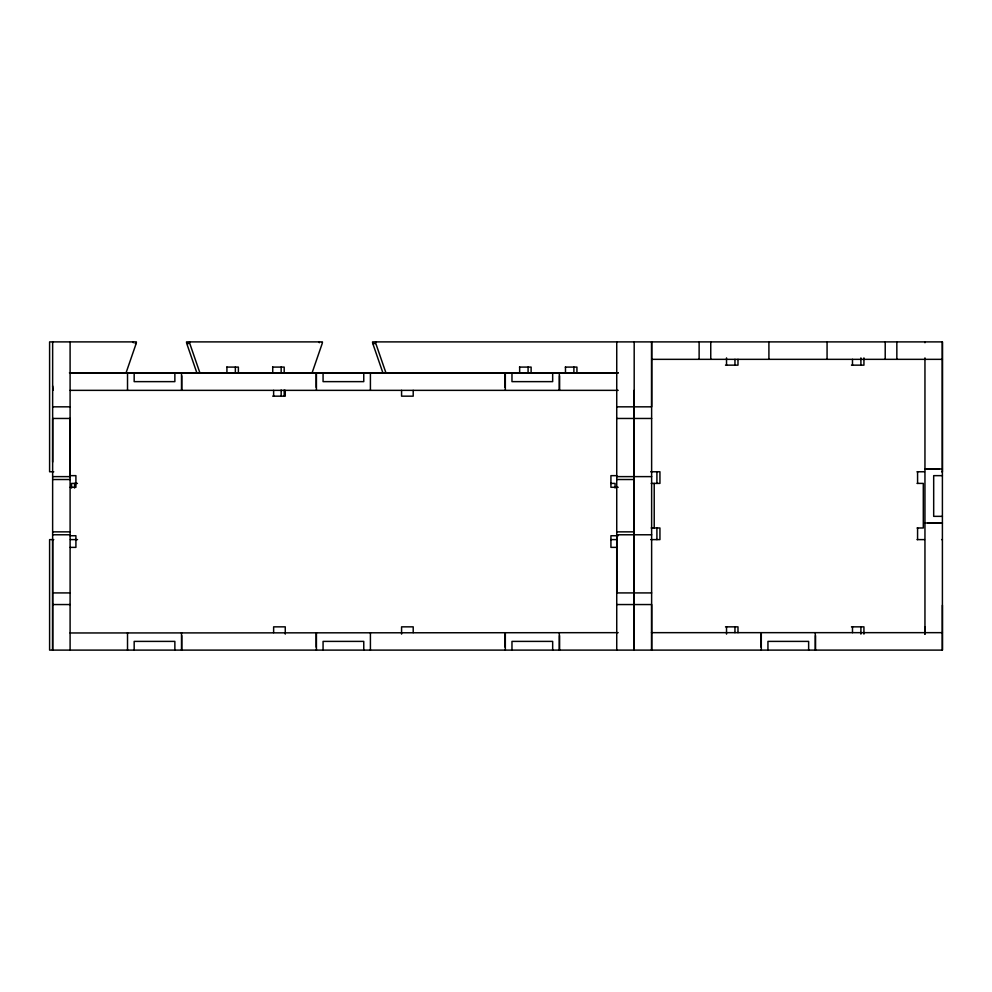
<?xml version="1.0" encoding="UTF-8"?>
<svg xmlns="http://www.w3.org/2000/svg" width="992" height="992" viewBox="0 0 992 992"><rect width="100%" height="100%" fill="white"/><g stroke="black" fill="none" stroke-linecap="round" stroke-linejoin="round"><path stroke-width="1.49" d="M52.638 539.611L52.626 650.107L52.65 341.893M52.65 462.074L52.65 418.463L70.097 418.463L70.097 476.619L52.65 476.619M52.65 385.987L53.072 390.265M70.097 632.97L618.19 632.66M634.186 626.845L634.186 650.107L634.186 390.352M654.212 527.98L654.212 483.402M656.902 483.402L656.915 471.77M726.528 634.111L726.528 626.845M860.907 634.111L860.907 626.845M863.933 634.111L863.933 626.845L851.471 626.845M917.575 539.611L917.588 527.98M924.953 626.845L924.953 634.111L924.953 357.889M53.754 539.611L49.6 539.611L49.6 650.107L942.4 650.107L942.4 605.244M382.875 372.806L372.794 343.554A5.816 5.716 89.7 0 1 372.558 341.893L942.4 341.893L942.388 471.77L941.631 471.77M126.071 372.806L136.152 343.554A5.816 5.716 -89.9 0 0 136.388 341.893L49.6 341.893L49.6 471.77L53.754 471.77M312.108 372.806L322.189 343.554A5.816 5.729 -90 0 0 322.425 341.893L186.521 341.893A5.816 5.729 -89.9 0 0 186.756 343.554L196.838 372.806M135.135 343.554L136.152 343.554M187.773 343.554L188.778 343.554M372.794 343.554L373.81 343.554M374.319 343.554L375.323 343.554M651.632 359.34L942.4 359.34M725.524 365.155L737.986 365.155L737.986 359.34M851.471 365.155L863.933 365.155L863.933 357.889M226.759 367.09L238.378 367.09L238.378 372.905M272.577 367.09L284.196 367.09L284.196 373.215M519.498 367.09L531.117 367.09L531.117 372.905M565.304 367.09L576.935 367.09L576.935 373.215M69.415 372.818L618.19 372.818M69.663 372.905L618.19 372.905M70.097 390.352L618.19 390.352M272.738 396.168L285.262 396.168L285.262 390.352M52.65 406.832L70.097 406.832M616.739 406.832L651.632 406.832L651.632 341.893L651.632 650.107L651.632 604.55L616.739 604.55M616.739 418.463L651.632 418.463M924.953 468.77L939.498 468.77M924.953 469.005L942.4 469.005M650.715 471.77L659.94 471.77L659.94 483.402L651.186 483.402M917.03 471.77L924.47 471.77M70.097 475.652L75.913 475.652L75.913 487.283L70.097 487.283M616.739 475.652L610.923 475.652L610.923 487.283L618.19 487.283M942.4 475.652L933.683 475.652L933.683 516.348L942.4 516.348M616.739 476.619L651.632 476.619M52.65 479.52L70.097 479.52M616.739 479.52L634.186 479.52M77.45 483.402L71.56 483.402L71.56 488.014M610.774 483.402L615.065 483.402L615.065 488.014M917.079 483.402L923.304 483.402L923.304 505.697L923.304 527.98L917.079 527.98M924.953 522.995L942.4 522.995M927.867 523.23L942.4 523.23M651.186 527.98L659.94 527.98L659.94 539.611L650.715 539.611M52.65 531.861L70.097 531.861M616.739 531.861L634.186 531.861M52.65 534.775L70.097 534.775M651.632 534.775L616.739 534.775L616.739 592.918L651.632 592.918M70.097 535.742L75.913 535.742L75.913 547.373L70.097 547.373M618.19 535.742L610.923 535.742L610.923 547.373L616.739 547.373M70.37 539.611L77.55 539.611M610.874 539.611L616.999 539.611M917.03 539.611L924.47 539.611M941.631 539.611L942.388 539.611M52.65 592.918L70.097 592.918M52.65 604.55L70.097 604.55M725.524 626.845L737.986 626.845L737.986 632.66M651.446 632.66L942.4 632.66M385.913 372.806L375.832 343.554A5.816 5.716 89.7 0 1 375.596 341.893M199.876 372.806L189.794 343.554A5.816 5.729 89.9 0 1 189.546 341.893M917.575 471.77L917.588 483.402M656.902 527.98L656.915 539.611M942.4 341.893L942.4 650.107M924.953 341.893L924.953 342.736M896.842 341.893L896.842 359.34M885.211 341.893L885.211 359.34M860.907 357.889L860.907 365.155M852.488 359.34L852.488 365.155M852.488 626.845L852.488 632.66M827.068 341.893L827.068 359.34M815.523 635.574L815.523 650.107M815.288 632.66L815.288 650.107M808.641 650.107L808.641 641.39L767.944 641.39L767.944 650.107M768.912 341.893L768.912 359.34M761.298 632.66L761.298 650.107M761.062 632.66L761.062 647.193M734.96 359.34L734.96 365.155M734.96 626.845L734.96 632.66M726.528 357.889L726.528 365.155M710.756 341.893L710.756 359.34M699.124 341.893L699.124 359.34M634.186 341.893L634.186 650.107M616.739 341.893L616.739 650.107M573.897 367.09L573.897 373.215M565.477 367.09L565.477 372.905M559.562 375.819L559.562 390.352M559.55 635.574L559.55 650.107M559.314 372.905L559.314 390.352M559.314 632.66L559.314 650.107M552.668 372.905L552.668 381.635L511.971 381.635L511.971 372.905M552.668 650.107L552.668 641.39L511.971 641.39L511.971 650.107M528.079 367.09L528.079 372.905M519.659 367.09L519.659 373.215M505.325 372.905L505.325 390.352M505.325 632.66L505.325 650.107M505.089 372.905L505.089 387.45M505.089 632.66L505.089 647.193M413.205 390.352L413.205 396.168L401.574 396.168L401.574 390.352M413.205 632.66L413.205 626.845L401.574 626.845L401.574 634.111M370.413 372.905L370.413 390.352M370.413 632.66L370.413 650.107M363.766 372.905L363.766 381.635L323.07 381.635L323.07 372.905M363.766 650.107L363.766 641.39L323.07 641.39L323.07 650.107M316.423 372.905L316.423 390.352M316.423 632.66L316.423 650.107M316.188 372.905L316.188 387.45M316.188 632.66L316.188 647.193M285.262 634.111L285.262 626.845L273.631 626.845L273.631 632.66M284.196 390.054L284.196 396.168M281.158 367.09L281.158 373.215M281.158 390.054L281.158 396.168M273.631 390.352L273.631 396.168M272.738 367.09L272.738 372.905M235.352 367.09L235.352 372.905M226.92 367.09L226.92 373.215M181.747 375.819L181.747 390.352M181.747 635.574L181.747 650.107M181.511 372.905L181.511 390.352M181.511 632.66L181.511 650.107M174.865 372.905L174.865 381.635L134.168 381.635L134.168 372.905M174.865 650.107L174.865 641.39L134.168 641.39L134.168 650.107M127.522 372.905L127.522 390.352M127.522 632.66L127.522 650.107M74.586 483.402L74.586 488.014M70.097 341.893L70.097 650.107M133.362 341.893A5.816 5.729 90 0 1 133.3 342.736M319.399 341.893A5.816 5.729 -90 0 1 319.337 342.736"/></g></svg>
